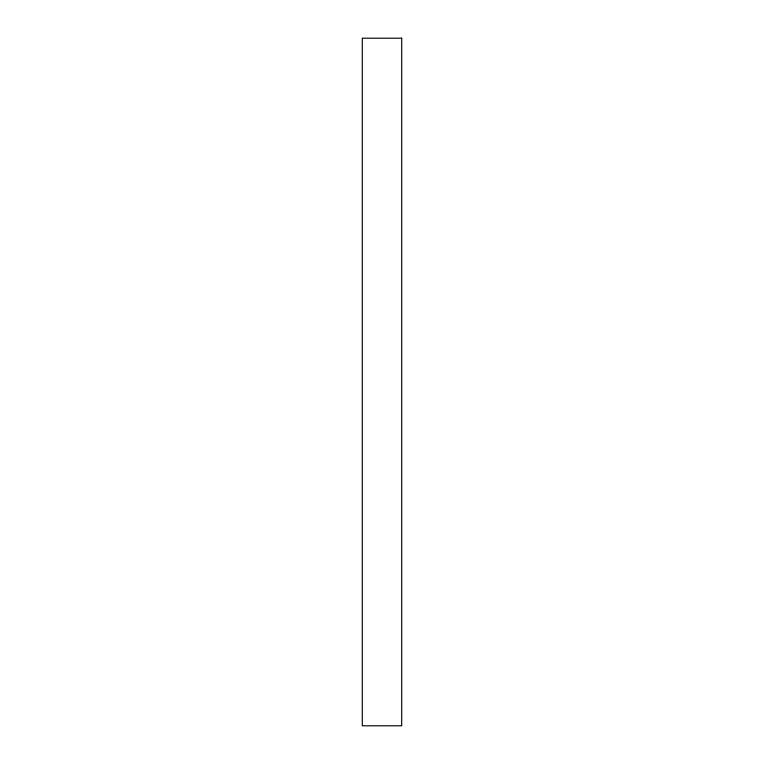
<?xml version="1.0" encoding="UTF-8"?>
<svg xmlns="http://www.w3.org/2000/svg" width="764" height="764" viewBox="0 0 764 764"><rect width="100%" height="100%" fill="white"/><g stroke="black" fill="none" stroke-linecap="round" stroke-linejoin="round"><path stroke-width="1.15" d="M401.702 38.2L362.298 38.2L362.298 725.8L401.702 725.8L401.702 38.2"/></g></svg>
